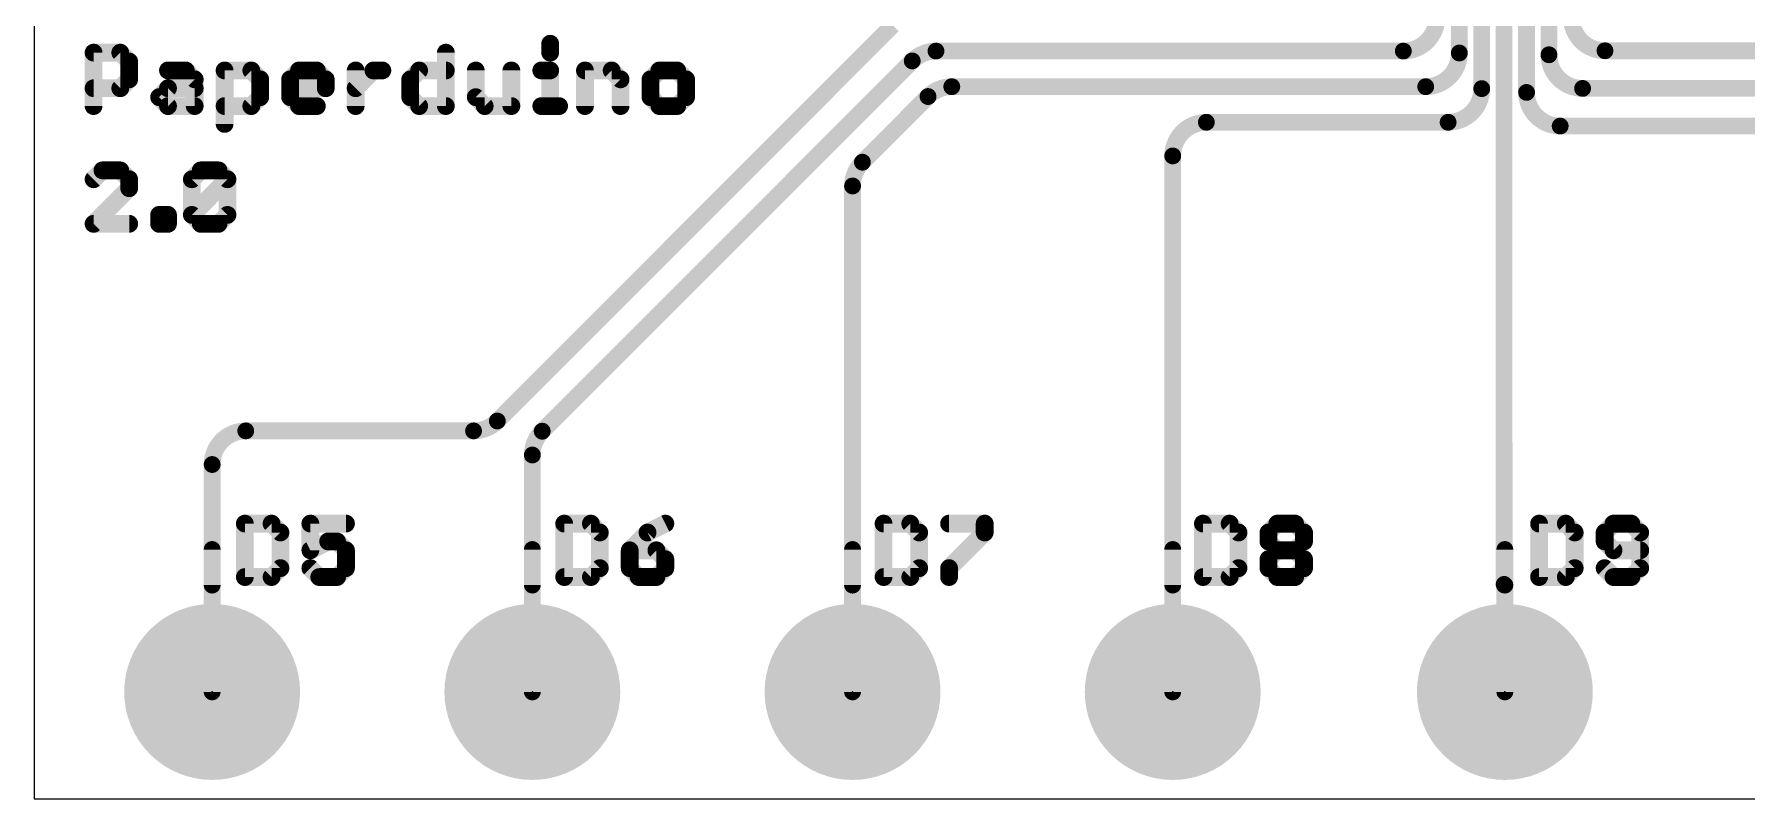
# Model space of a CAD drawing. Extents: x 0 to 100, y 4 to 80.
# Drawn here: x 0 to 61.1, y 3.8 to 31.1 of the extents above; entities that cross this region are included whole.
import ezdxf

# ---------------------------------------------------------------- set-up
doc = ezdxf.new("R2010")
doc.units = 0
for name, color, linetype in [('1', 14, 'CONTINUOUS'), ('20', 178, 'CONTINUOUS'), ('23', 178, 'CONTINUOUS')]:
    doc.layers.add(name, color=color, linetype=linetype)

# ---------------------------------------------------------------- blocks, each defined once
blk = doc.blocks.new('RECT')
blk.add_solid([(-0.5, -0.5), (0.5, -0.5), (-0.5, 0.5), (0.5, 0.5)])

msp = doc.modelspace()

# ---------------------------------------------------------------- linework, layer by layer
at = {"layer": '1'}
for points, const_width in [([(50.872, 35.794), (50.87, 30.41)], 0.6), ([(51.669, 35.8), (51.67, 29.14)], 0.6), ([(52.461, 35.814), (52.47, 11.4558)], 0.6), ([(53.26, 35.834), (53.27, 29.0048)], 0.6), ([(54.073, 35.827), (54.07, 30.3475)], 0.6), ([(30.6453, 31.3985), (16.53, 17.2832)], 0.6), ([(2.1175, 28.5175), (2.1175, 30.4241)], 0.635), ([(2.1175, 30.4241), (3.0708, 30.4241)], 0.635), ([(3.0708, 30.4241), (3.3886, 30.1064)], 0.635), ([(14.6928, 30.4241), (14.6928, 28.5175)], 0.635), ([(18.417, 30.7419), (18.417, 30.4241)], 0.635), ([(48.87, 30.48), (32.1888, 30.48)], 0.6), ([(56.07, 30.4903), (65.7889, 30.4903)], 0.6), ([(3.3886, 30.1064), (3.3886, 29.4708)], 0.635), ([(4.7741, 29.7886), (5.4096, 29.7886)], 0.635), ([(5.4096, 29.7886), (5.7274, 29.4708)], 0.635), ([(6.7951, 27.882), (6.7951, 29.7886)], 0.635), ([(6.7951, 29.7886), (7.7484, 29.7886)], 0.635), ([(7.7484, 29.7886), (8.0662, 29.4708)], 0.635), ([(9.1339, 29.4708), (9.4517, 29.7886)], 0.635), ([(9.4517, 29.7886), (10.0872, 29.7886)], 0.635), ([(10.0872, 29.7886), (10.405, 29.4708)], 0.635), ([(11.4727, 28.5175), (11.4727, 29.7886)], 0.635), ([(11.4727, 29.153), (12.1082, 29.7886)], 0.635), ([(12.1082, 29.7886), (12.426, 29.7886)], 0.635), ([(13.4217, 29.4708), (13.7395, 29.7886)], 0.635), ([(13.7395, 29.7886), (14.6928, 29.7886)], 0.635), ([(15.7605, 29.7886), (15.7605, 28.8353)], 0.635), ([(17.0316, 28.5175), (17.0316, 29.7886)], 0.635), ([(18.0993, 29.7886), (18.417, 29.7886)], 0.635), ([(31.3403, 30.1285), (18.1315, 16.9197)], 0.6), ([(18.417, 29.7886), (18.417, 28.5175)], 0.635), ([(19.6585, 28.5175), (19.6585, 29.7886)], 0.635), ([(19.6585, 29.7886), (20.6118, 29.7886)], 0.635), ([(20.6118, 29.7886), (20.9296, 29.4708)], 0.635), ([(22.315, 29.7886), (21.9973, 29.4708)], 0.635), ([(22.9506, 29.7886), (22.315, 29.7886)], 0.635), ([(23.2684, 29.4708), (22.9506, 29.7886)], 0.635), ([(3.0708, 29.153), (2.1175, 29.153)], 0.635), ([(3.3886, 29.4708), (3.0708, 29.153)], 0.635), ([(4.4563, 28.8353), (4.7741, 29.153)], 0.635), ([(4.7741, 29.153), (5.7274, 29.153)], 0.635), ([(5.7274, 29.4708), (5.7274, 28.5175)], 0.635), ([(8.0662, 29.4708), (8.0662, 28.8353)], 0.635), ([(9.1339, 28.8353), (9.1339, 29.4708)], 0.635), ([(10.405, 29.153), (9.1339, 29.153)], 0.635), ([(10.405, 29.4708), (10.405, 29.153)], 0.635), ([(13.4217, 28.8353), (13.4217, 29.4708)], 0.635), ([(20.9296, 29.4708), (20.9296, 28.5175)], 0.635), ([(21.9973, 29.4708), (21.9973, 28.8353)], 0.635), ([(23.2684, 28.8353), (23.2684, 29.4708)], 0.635), ([(49.67, 29.21), (32.7528, 29.21)], 0.6), ([(55.27, 29.1475), (65.0357, 29.1475)], 0.6), ([(4.7741, 28.5175), (4.4563, 28.8353)], 0.635), ([(5.7274, 28.5175), (4.7741, 28.5175)], 0.635), ([(7.7484, 28.5175), (6.7951, 28.5175)], 0.635), ([(8.0662, 28.8353), (7.7484, 28.5175)], 0.635), ([(9.4517, 28.5175), (9.1339, 28.8353)], 0.635), ([(10.0872, 28.5175), (9.4517, 28.5175)], 0.635), ([(13.7395, 28.5175), (13.4217, 28.8353)], 0.635), ([(14.6928, 28.5175), (13.7395, 28.5175)], 0.635), ([(15.7605, 28.8353), (16.0783, 28.5175)], 0.635), ([(16.0783, 28.5175), (17.0316, 28.5175)], 0.635), ([(18.0993, 28.5175), (18.7348, 28.5175)], 0.635), ([(21.9973, 28.8353), (22.315, 28.5175)], 0.635), ([(22.315, 28.5175), (22.9506, 28.5175)], 0.635), ([(22.9506, 28.5175), (23.2684, 28.8353)], 0.635), ([(31.9043, 28.8585), (29.5615, 26.5157)], 0.6), ([(50.47, 27.94), (41.84, 27.94)], 0.6), ([(54.47, 27.8048), (64.1595, 27.8048)], 0.6), ([(40.64, 26.74), (40.64, 11.43)], 0.6), ([(2.4353, 26.2241), (2.1175, 25.9064)], 0.635), ([(3.0708, 26.2241), (2.4353, 26.2241)], 0.635), ([(3.3886, 25.9064), (3.0708, 26.2241)], 0.635), ([(5.6257, 25.9064), (5.9435, 26.2241)], 0.635), ([(5.9435, 26.2241), (6.579, 26.2241)], 0.635), ([(6.579, 26.2241), (6.8968, 25.9064)], 0.635), ([(2.1175, 24.3175), (3.3886, 25.5886)], 0.635), ([(3.3886, 25.5886), (3.3886, 25.9064)], 0.635), ([(5.6257, 24.6353), (5.6257, 25.9064)], 0.635), ([(5.6257, 24.6353), (6.8968, 25.9064)], 0.635), ([(6.8968, 25.9064), (6.8968, 24.6353)], 0.635), ([(29.21, 25.6672), (29.21, 11.43)], 0.6), ([(3.3886, 24.3175), (2.1175, 24.3175)], 0.635), ([(4.4563, 24.3175), (4.4563, 24.6353)], 0.635), ([(4.4563, 24.6353), (4.7741, 24.6353)], 0.635), ([(4.7741, 24.3175), (4.4563, 24.3175)], 0.635), ([(4.7741, 24.6353), (4.7741, 24.3175)], 0.635), ([(5.9435, 24.3175), (5.6257, 24.6353)], 0.635), ([(6.579, 24.3175), (5.9435, 24.3175)], 0.635), ([(6.8968, 24.6353), (6.579, 24.3175)], 0.635), ([(15.6814, 16.9318), (7.55, 16.9318)], 0.6), ([(6.35, 15.7317), (6.35, 11.43)], 0.6), ([(17.78, 16.0712), (17.78, 11.43)], 0.6), ([(7.5175, 13.6241), (7.5175, 11.7175)], 0.635), ([(8.4708, 13.6241), (7.5175, 13.6241)], 0.635), ([(8.7886, 13.3064), (8.4708, 13.6241)], 0.635), ([(8.7886, 12.0353), (8.7886, 13.3064)], 0.635), ([(11.1274, 13.6241), (9.8563, 13.6241)], 0.635), ([(9.8563, 13.6241), (9.8563, 12.6708)], 0.635), ([(18.9175, 13.6241), (18.9175, 11.7175)], 0.635), ([(19.8708, 13.6241), (18.9175, 13.6241)], 0.635), ([(20.1886, 13.3064), (19.8708, 13.6241)], 0.635), ([(20.1886, 12.0353), (20.1886, 13.3064)], 0.635), ([(21.8918, 13.3064), (21.2563, 12.6708)], 0.635), ([(22.5274, 13.6241), (21.8918, 13.3064)], 0.635), ([(30.3175, 13.6241), (30.3175, 11.7175)], 0.635), ([(31.2708, 13.6241), (30.3175, 13.6241)], 0.635), ([(31.5886, 13.3064), (31.2708, 13.6241)], 0.635), ([(31.5886, 12.0353), (31.5886, 13.3064)], 0.635), ([(32.6563, 13.6241), (33.9274, 13.6241)], 0.635), ([(33.9274, 13.3064), (32.6563, 12.0353)], 0.635), ([(33.9274, 13.6241), (33.9274, 13.3064)], 0.635), ([(41.7175, 13.6241), (41.7175, 11.7175)], 0.635), ([(42.6708, 13.6241), (41.7175, 13.6241)], 0.635), ([(42.9886, 13.3064), (42.6708, 13.6241)], 0.635), ([(42.9886, 12.0353), (42.9886, 13.3064)], 0.635), ([(44.0563, 13.3064), (44.3741, 13.6241)], 0.635), ([(44.0563, 12.9886), (44.0563, 13.3064)], 0.635), ([(44.3741, 13.6241), (45.0096, 13.6241)], 0.635), ([(45.0096, 13.6241), (45.3274, 13.3064)], 0.635), ([(45.3274, 13.3064), (45.3274, 12.9886)], 0.635), ([(53.7175, 13.6241), (53.7175, 11.7175)], 0.635), ([(54.6708, 13.6241), (53.7175, 13.6241)], 0.635), ([(54.9886, 13.3064), (54.6708, 13.6241)], 0.635), ([(54.9886, 12.0353), (54.9886, 13.3064)], 0.635), ([(56.3741, 13.6241), (56.0563, 13.3064)], 0.635), ([(56.0563, 13.3064), (56.0563, 12.9886)], 0.635), ([(57.0096, 13.6241), (56.3741, 13.6241)], 0.635), ([(57.3274, 13.3064), (57.0096, 13.6241)], 0.635), ([(57.3274, 12.0353), (57.3274, 13.3064)], 0.635), ([(6.35, 7.62), (6.35, 12.7)], 0.6), ([(9.8563, 12.6708), (10.4918, 12.9886)], 0.635), ([(10.4918, 12.9886), (10.8096, 12.9886)], 0.635), ([(10.8096, 12.9886), (11.1274, 12.6708)], 0.635), ([(11.1274, 12.6708), (11.1274, 12.0353)], 0.635), ([(17.78, 7.62), (17.78, 12.7)], 0.6), ([(21.2563, 12.6708), (21.2563, 12.0353)], 0.635), ([(22.2096, 12.6708), (21.2563, 12.6708)], 0.635), ([(22.5274, 12.353), (22.2096, 12.6708)], 0.635), ([(29.21, 7.62), (29.21, 12.7)], 0.6), ([(40.64, 7.62), (40.64, 12.7)], 0.6), ([(44.3741, 12.6708), (44.0563, 12.9886)], 0.635), ([(44.0563, 12.353), (44.3741, 12.6708)], 0.635), ([(44.3741, 12.6708), (45.0096, 12.6708)], 0.635), ([(45.3274, 12.9886), (45.0096, 12.6708)], 0.635), ([(45.0096, 12.6708), (45.3274, 12.353)], 0.635), ([(52.4958, 7.62), (52.4958, 12.7)], 0.6), ([(56.0563, 12.9886), (56.3741, 12.6708)], 0.635), ([(56.3741, 12.6708), (57.3274, 12.6708)], 0.635), ([(8.4708, 11.7175), (8.7886, 12.0353)], 0.635), ([(10.1741, 11.7175), (9.8563, 12.0353)], 0.635), ([(11.1274, 12.0353), (10.8096, 11.7175)], 0.635), ([(19.8708, 11.7175), (20.1886, 12.0353)], 0.635), ([(21.2563, 12.0353), (21.5741, 11.7175)], 0.635), ([(22.2096, 11.7175), (22.5274, 12.0353)], 0.635), ([(22.5274, 12.0353), (22.5274, 12.353)], 0.635), ([(31.2708, 11.7175), (31.5886, 12.0353)], 0.635), ([(32.6563, 12.0353), (32.6563, 11.7175)], 0.635), ([(42.6708, 11.7175), (42.9886, 12.0353)], 0.635), ([(44.0563, 12.0353), (44.0563, 12.353)], 0.635), ([(44.3741, 11.7175), (44.0563, 12.0353)], 0.635), ([(45.3274, 12.0353), (45.0096, 11.7175)], 0.635), ([(45.3274, 12.353), (45.3274, 12.0353)], 0.635), ([(54.6708, 11.7175), (54.9886, 12.0353)], 0.635), ([(56.0563, 12.0353), (56.3741, 11.7175)], 0.635), ([(57.0096, 11.7175), (57.3274, 12.0353)], 0.635), ([(7.5175, 11.7175), (8.4708, 11.7175)], 0.635), ([(10.8096, 11.7175), (10.1741, 11.7175)], 0.635), ([(18.9175, 11.7175), (19.8708, 11.7175)], 0.635), ([(21.5741, 11.7175), (22.2096, 11.7175)], 0.635), ([(30.3175, 11.7175), (31.2708, 11.7175)], 0.635), ([(41.7175, 11.7175), (42.6708, 11.7175)], 0.635), ([(45.0096, 11.7175), (44.3741, 11.7175)], 0.635), ([(53.7175, 11.7175), (54.6708, 11.7175)], 0.635), ([(56.3741, 11.7175), (57.0096, 11.7175)], 0.635)]:
    msp.add_lwpolyline(points, dxfattribs=dict(at, const_width=const_width))
for points, const_width in [([(48.87, 30.48, 0.4142), (50.07, 31.68)], 0.6), ([(54.87, 31.6903, 0.4142), (56.07, 30.4903)], 0.6), ([(2.1175, 30.5829, 1), (2.1175, 30.2654)], 0.3175), ([(2.2763, 30.4241, 1), (1.9588, 30.4241)], 0.3175), ([(3.1831, 30.5364, 1), (2.9586, 30.3119)], 0.3175), ([(3.0708, 30.2654, 1), (3.0708, 30.5829)], 0.3175), ([(14.8515, 30.4241, 1), (14.534, 30.4241)], 0.3175), ([(18.5758, 30.7419, 1), (18.2583, 30.7419)], 0.3175), ([(18.2583, 30.4241, 1), (18.5758, 30.4241)], 0.3175), ([(32.1888, 30.48, 0.1989), (31.3403, 30.1285)], 0.6), ([(32.1888, 30.63, 1), (32.1888, 30.33)], 0.3), ([(32.1888, 30.33, 1), (32.1888, 30.63)], 0.3), ([(48.87, 30.63, 1), (48.87, 30.33)], 0.3), ([(48.87, 30.33, 1), (48.87, 30.63)], 0.3), ([(49.67, 29.21, 0.4142), (50.87, 30.41)], 0.6), ([(51.02, 30.41, 1), (50.72, 30.41)], 0.3), ([(54.07, 30.3475, 0.4142), (55.27, 29.1475)], 0.6), ([(54.22, 30.3475, 1), (53.92, 30.3475)], 0.3), ([(56.07, 30.6403, 1), (56.07, 30.3403)], 0.3), ([(56.07, 30.3403, 1), (56.07, 30.6403)], 0.3), ([(3.5473, 30.1064, 1), (3.2298, 30.1064)], 0.3175), ([(3.2763, 29.9941, 1), (3.5008, 30.2186)], 0.3175), ([(4.7741, 29.9473, 1), (4.7741, 29.6298)], 0.3175), ([(5.5219, 29.9008, 1), (5.2974, 29.6763)], 0.3175), ([(5.4096, 29.6298, 1), (5.4096, 29.9473)], 0.3175), ([(6.9538, 29.7886, 1), (6.6363, 29.7886)], 0.3175), ([(6.7951, 29.9473, 1), (6.7951, 29.6298)], 0.3175), ([(7.8607, 29.9008, 1), (7.6362, 29.6763)], 0.3175), ([(7.7484, 29.6298, 1), (7.7484, 29.9473)], 0.3175), ([(9.4517, 29.9473, 1), (9.4517, 29.6298)], 0.3175), ([(9.5639, 29.6763, 1), (9.3394, 29.9008)], 0.3175), ([(10.1995, 29.9008, 1), (9.9749, 29.6763)], 0.3175), ([(10.0872, 29.6298, 1), (10.0872, 29.9473)], 0.3175), ([(11.6314, 29.7886, 1), (11.3139, 29.7886)], 0.3175), ([(12.1082, 29.9473, 1), (12.1082, 29.6298)], 0.3175), ([(12.2205, 29.6763, 1), (11.996, 29.9008)], 0.3175), ([(12.426, 29.6298, 1), (12.426, 29.9473)], 0.3175), ([(13.7395, 29.9473, 1), (13.7395, 29.6298)], 0.3175), ([(13.8517, 29.6763, 1), (13.6272, 29.9008)], 0.3175), ([(14.6928, 29.6298, 1), (14.6928, 29.9473)], 0.3175), ([(15.9192, 29.7886, 1), (15.6017, 29.7886)], 0.3175), ([(17.1903, 29.7886, 1), (16.8728, 29.7886)], 0.3175), ([(18.0993, 29.9473, 1), (18.0993, 29.6298)], 0.3175), ([(18.5758, 29.7886, 1), (18.2583, 29.7886)], 0.3175), ([(18.417, 29.6298, 1), (18.417, 29.9473)], 0.3175), ([(19.8172, 29.7886, 1), (19.4997, 29.7886)], 0.3175), ([(19.6585, 29.9473, 1), (19.6585, 29.6298)], 0.3175), ([(20.724, 29.9008, 1), (20.4995, 29.6763)], 0.3175), ([(20.6118, 29.6298, 1), (20.6118, 29.9473)], 0.3175), ([(22.315, 29.9473, 1), (22.315, 29.6298)], 0.3175), ([(22.4273, 29.6763, 1), (22.2028, 29.9008)], 0.3175), ([(23.0628, 29.9008, 1), (22.8383, 29.6763)], 0.3175), ([(22.9506, 29.6298, 1), (22.9506, 29.9473)], 0.3175), ([(31.2342, 30.2346, 1), (31.4463, 30.0225)], 0.3), ([(31.4463, 30.0225, 1), (31.2342, 30.2346)], 0.3), ([(50.72, 30.4101, 1), (51.02, 30.4099)], 0.3), ([(53.92, 30.3476, 1), (54.22, 30.3474)], 0.3), ([(2.1175, 29.3118, 1), (2.1175, 28.9943)], 0.3175), ([(2.9586, 29.2653, 1), (3.1831, 29.0408)], 0.3175), ([(3.0708, 28.9943, 1), (3.0708, 29.3118)], 0.3175), ([(3.2298, 29.4708, 1), (3.5473, 29.4708)], 0.3175), ([(3.5008, 29.3586, 1), (3.2763, 29.5831)], 0.3175), ([(4.7741, 29.3118, 1), (4.7741, 28.9943)], 0.3175), ([(4.8863, 29.0408, 1), (4.6618, 29.2653)], 0.3175), ([(5.8861, 29.4708, 1), (5.5686, 29.4708)], 0.3175), ([(5.6151, 29.3586, 1), (5.8396, 29.5831)], 0.3175), ([(5.7274, 28.9943, 1), (5.7274, 29.3118)], 0.3175), ([(8.2249, 29.4708, 1), (7.9074, 29.4708)], 0.3175), ([(7.9539, 29.3586, 1), (8.1784, 29.5831)], 0.3175), ([(9.2926, 29.4708, 1), (8.9751, 29.4708)], 0.3175), ([(9.0216, 29.5831, 1), (9.2461, 29.3586)], 0.3175), ([(9.1339, 29.3118, 1), (9.1339, 28.9943)], 0.3175), ([(10.5637, 29.4708, 1), (10.2462, 29.4708)], 0.3175), ([(10.2927, 29.3586, 1), (10.5172, 29.5831)], 0.3175), ([(10.405, 28.9943, 1), (10.405, 29.3118)], 0.3175), ([(11.3604, 29.2653, 1), (11.5849, 29.0408)], 0.3175), ([(13.5804, 29.4708, 1), (13.2629, 29.4708)], 0.3175), ([(13.3094, 29.5831, 1), (13.5339, 29.3586)], 0.3175), ([(21.0883, 29.4708, 1), (20.7708, 29.4708)], 0.3175), ([(20.8173, 29.3586, 1), (21.0418, 29.5831)], 0.3175), ([(22.156, 29.4708, 1), (21.8385, 29.4708)], 0.3175), ([(21.885, 29.5831, 1), (22.1095, 29.3586)], 0.3175), ([(23.4271, 29.4708, 1), (23.1096, 29.4708)], 0.3175), ([(23.1561, 29.3586, 1), (23.3806, 29.5831)], 0.3175), ([(32.7528, 29.21, 0.1989), (31.9043, 28.8585)], 0.6), ([(32.7528, 29.36, 1), (32.7528, 29.06)], 0.3), ([(32.7528, 29.06, 1), (32.7528, 29.36)], 0.3), ([(49.67, 29.36, 1), (49.67, 29.06)], 0.3), ([(49.67, 29.06, 1), (49.67, 29.36)], 0.3), ([(50.47, 27.94, 0.4142), (51.67, 29.14)], 0.6), ([(51.82, 29.14, 1), (51.52, 29.14)], 0.3), ([(55.27, 29.2975, 1), (55.27, 28.9975)], 0.3), ([(55.27, 28.9975, 1), (55.27, 29.2975)], 0.3), ([(4.5686, 28.9475, 1), (4.344, 28.723)], 0.3175), ([(4.344, 28.9475, 1), (4.5686, 28.723)], 0.3175), ([(4.7741, 28.6763, 1), (4.7741, 28.3588)], 0.3175), ([(4.6618, 28.4052, 1), (4.8863, 28.6298)], 0.3175), ([(5.7274, 28.3588, 1), (5.7274, 28.6763)], 0.3175), ([(6.7951, 28.6763, 1), (6.7951, 28.3588)], 0.3175), ([(7.6362, 28.6298, 1), (7.8607, 28.4052)], 0.3175), ([(7.7484, 28.3588, 1), (7.7484, 28.6763)], 0.3175), ([(7.9074, 28.8353, 1), (8.2249, 28.8353)], 0.3175), ([(8.1784, 28.723, 1), (7.9539, 28.9475)], 0.3175), ([(8.9751, 28.8353, 1), (9.2926, 28.8353)], 0.3175), ([(9.2461, 28.9475, 1), (9.0216, 28.723)], 0.3175), ([(9.4517, 28.6763, 1), (9.4517, 28.3588)], 0.3175), ([(9.3394, 28.4052, 1), (9.5639, 28.6298)], 0.3175), ([(10.0872, 28.3588, 1), (10.0872, 28.6763)], 0.3175), ([(10.2462, 29.153, 1), (10.5637, 29.153)], 0.3175), ([(13.5339, 28.9475, 1), (13.3094, 28.723)], 0.3175), ([(13.2629, 28.8353, 1), (13.5804, 28.8353)], 0.3175), ([(13.7395, 28.6763, 1), (13.7395, 28.3588)], 0.3175), ([(13.6272, 28.4052, 1), (13.8517, 28.6298)], 0.3175), ([(14.6928, 28.3588, 1), (14.6928, 28.6763)], 0.3175), ([(15.6017, 28.8353, 1), (15.9192, 28.8353)], 0.3175), ([(15.8727, 28.9475, 1), (15.6482, 28.723)], 0.3175), ([(16.0783, 28.6763, 1), (16.0783, 28.3588)], 0.3175), ([(15.966, 28.4052, 1), (16.1905, 28.6298)], 0.3175), ([(17.0316, 28.3588, 1), (17.0316, 28.6763)], 0.3175), ([(18.0993, 28.6763, 1), (18.0993, 28.3588)], 0.3175), ([(18.7348, 28.3588, 1), (18.7348, 28.6763)], 0.3175), ([(22.1095, 28.9475, 1), (21.885, 28.723)], 0.3175), ([(21.8385, 28.8353, 1), (22.156, 28.8353)], 0.3175), ([(22.315, 28.6763, 1), (22.315, 28.3588)], 0.3175), ([(22.2028, 28.4052, 1), (22.4273, 28.6298)], 0.3175), ([(22.8383, 28.6298, 1), (23.0628, 28.4052)], 0.3175), ([(22.9506, 28.3588, 1), (22.9506, 28.6763)], 0.3175), ([(23.1096, 28.8353, 1), (23.4271, 28.8353)], 0.3175), ([(23.3806, 28.723, 1), (23.1561, 28.9475)], 0.3175), ([(31.7982, 28.9646, 1), (32.0103, 28.7525)], 0.3), ([(32.0103, 28.7525, 1), (31.7982, 28.9646)], 0.3), ([(51.52, 29.14, 1), (51.82, 29.14)], 0.3), ([(53.27, 29.0048, 0.4142), (54.47, 27.8048)], 0.6), ([(53.42, 29.0048, 1), (53.12, 29.0048)], 0.3), ([(53.12, 29.0045, 1), (53.42, 29.005)], 0.3), ([(1.9588, 28.5175, 1), (2.2763, 28.5175)], 0.3175), ([(5.5686, 28.5175, 1), (5.8861, 28.5175)], 0.3175), ([(11.3139, 28.5175, 1), (11.6314, 28.5175)], 0.3175), ([(14.534, 28.5175, 1), (14.8515, 28.5175)], 0.3175), ([(16.8728, 28.5175, 1), (17.1903, 28.5175)], 0.3175), ([(18.2583, 28.5175, 1), (18.5758, 28.5175)], 0.3175), ([(19.4997, 28.5175, 1), (19.8172, 28.5175)], 0.3175), ([(20.7708, 28.5175, 1), (21.0883, 28.5175)], 0.3175), ([(41.84, 27.94, 0.4142), (40.64, 26.74)], 0.6), ([(41.84, 28.09, 1), (41.84, 27.79)], 0.3), ([(41.84, 27.79, 1), (41.84, 28.09)], 0.3), ([(50.47, 28.09, 1), (50.47, 27.79)], 0.3), ([(50.47, 27.79, 1), (50.47, 28.09)], 0.3), ([(6.6363, 27.882, 1), (6.9538, 27.882)], 0.3175), ([(54.47, 27.9548, 1), (54.47, 27.6548)], 0.3), ([(54.47, 27.6548, 1), (54.47, 27.9548)], 0.3), ([(40.79, 26.74, 1), (40.49, 26.74)], 0.3), ([(2.4353, 26.3829, 1), (2.4353, 26.0654)], 0.3175), ([(2.5475, 26.1119, 1), (2.323, 26.3364)], 0.3175), ([(3.1831, 26.3364, 1), (2.9586, 26.1119)], 0.3175), ([(3.0708, 26.0654, 1), (3.0708, 26.3829)], 0.3175), ([(5.9435, 26.3829, 1), (5.9435, 26.0654)], 0.3175), ([(6.0557, 26.1119, 1), (5.8312, 26.3364)], 0.3175), ([(6.6913, 26.3364, 1), (6.4668, 26.1119)], 0.3175), ([(6.579, 26.0654, 1), (6.579, 26.3829)], 0.3175), ([(29.5615, 26.5157, 0.1989), (29.21, 25.6672)], 0.6), ([(29.4554, 26.6218, 1), (29.6675, 26.4097)], 0.3), ([(29.6675, 26.4097, 1), (29.4554, 26.6218)], 0.3), ([(40.49, 26.74, 1), (40.79, 26.74)], 0.3), ([(2.0052, 26.0186, 1), (2.2298, 25.7941)], 0.3175), ([(3.5473, 25.9064, 1), (3.2298, 25.9064)], 0.3175), ([(3.2298, 25.5886, 1), (3.5473, 25.5886)], 0.3175), ([(3.2763, 25.7941, 1), (3.5008, 26.0186)], 0.3175), ([(3.5008, 25.4763, 1), (3.2763, 25.7008)], 0.3175), ([(5.7844, 25.9064, 1), (5.4669, 25.9064)], 0.3175), ([(5.5134, 26.0186, 1), (5.7379, 25.7941)], 0.3175), ([(7.0555, 25.9064, 1), (6.738, 25.9064)], 0.3175), ([(7.009, 25.7941, 1), (6.7845, 26.0186)], 0.3175), ([(6.7845, 25.7941, 1), (7.009, 26.0186)], 0.3175), ([(29.36, 25.6672, 1), (29.06, 25.6672)], 0.3), ([(29.06, 25.6672, 1), (29.36, 25.6672)], 0.3), ([(2.0052, 24.4298, 1), (2.2298, 24.2052)], 0.3175), ([(2.1175, 24.4763, 1), (2.1175, 24.1588)], 0.3175), ([(3.3886, 24.1588, 1), (3.3886, 24.4763)], 0.3175), ([(4.615, 24.6353, 1), (4.2975, 24.6353)], 0.3175), ([(4.4563, 24.794, 1), (4.4563, 24.4765)], 0.3175), ([(4.4563, 24.4763, 1), (4.4563, 24.1588)], 0.3175), ([(4.2975, 24.3175, 1), (4.615, 24.3175)], 0.3175), ([(4.9328, 24.6353, 1), (4.6153, 24.6353)], 0.3175), ([(4.6153, 24.3175, 1), (4.9328, 24.3175)], 0.3175), ([(4.7741, 24.4765, 1), (4.7741, 24.794)], 0.3175), ([(4.7741, 24.1588, 1), (4.7741, 24.4763)], 0.3175), ([(5.7379, 24.7475, 1), (5.5134, 24.523)], 0.3175), ([(5.5134, 24.7475, 1), (5.7379, 24.523)], 0.3175), ([(5.4669, 24.6353, 1), (5.7844, 24.6353)], 0.3175), ([(5.9435, 24.4763, 1), (5.9435, 24.1588)], 0.3175), ([(5.8312, 24.2052, 1), (6.0557, 24.4298)], 0.3175), ([(6.4668, 24.4298, 1), (6.6913, 24.2052)], 0.3175), ([(6.579, 24.1588, 1), (6.579, 24.4763)], 0.3175), ([(6.738, 24.6353, 1), (7.0555, 24.6353)], 0.3175), ([(7.009, 24.523, 1), (6.7845, 24.7475)], 0.3175), ([(7.55, 16.9318, 0.4142), (6.35, 15.7317)], 0.6), ([(7.55, 17.0817, 1), (7.55, 16.7818)], 0.3), ([(7.55, 16.7818, 1), (7.55, 17.0817)], 0.3), ([(15.6814, 16.9318, 0.1989), (16.53, 17.2832)], 0.6), ([(15.6814, 17.0817, 1), (15.6814, 16.7818)], 0.3), ([(15.6814, 16.7818, 1), (15.6814, 17.0817)], 0.3), ([(16.4239, 17.3893, 1), (16.636, 17.1772)], 0.3), ([(16.636, 17.1772, 1), (16.4239, 17.3893)], 0.3), ([(18.1315, 16.9197, 0.1989), (17.78, 16.0712)], 0.6), ([(18.0254, 17.0258, 1), (18.2375, 16.8137)], 0.3), ([(18.2375, 16.8137, 1), (18.0254, 17.0258)], 0.3), ([(6.5, 15.7317, 1), (6.2, 15.7317)], 0.3), ([(17.93, 16.0712, 1), (17.63, 16.0712)], 0.3), ([(17.63, 16.0712, 1), (17.93, 16.0712)], 0.3), ([(6.2, 15.7317, 1), (6.5, 15.7317)], 0.3), ([(7.6763, 13.6241, 1), (7.3587, 13.6241)], 0.3175), ([(7.5175, 13.7829, 1), (7.5175, 13.4654)], 0.3175), ([(8.5831, 13.7364, 1), (8.3586, 13.5119)], 0.3175), ([(8.4708, 13.4654, 1), (8.4708, 13.7829)], 0.3175), ([(8.9473, 13.3064, 1), (8.6298, 13.3064)], 0.3175), ([(8.6763, 13.1941, 1), (8.9008, 13.4186)], 0.3175), ([(10.015, 13.6241, 1), (9.6975, 13.6241)], 0.3175), ([(9.8563, 13.7829, 1), (9.8563, 13.4654)], 0.3175), ([(11.1274, 13.4654, 1), (11.1274, 13.7829)], 0.3175), ([(19.0763, 13.6241, 1), (18.7587, 13.6241)], 0.3175), ([(18.9175, 13.7829, 1), (18.9175, 13.4654)], 0.3175), ([(19.9831, 13.7364, 1), (19.7586, 13.5119)], 0.3175), ([(19.8708, 13.4654, 1), (19.8708, 13.7829)], 0.3175), ([(20.3473, 13.3064, 1), (20.0298, 13.3064)], 0.3175), ([(20.0763, 13.1941, 1), (20.3008, 13.4186)], 0.3175), ([(21.8208, 13.4483, 1), (21.9628, 13.1644)], 0.3175), ([(22.0041, 13.1941, 1), (21.7796, 13.4186)], 0.3175), ([(22.5984, 13.4821, 1), (22.4564, 13.7661)], 0.3175), ([(30.4763, 13.6241, 1), (30.1588, 13.6241)], 0.3175), ([(30.3175, 13.7829, 1), (30.3175, 13.4654)], 0.3175), ([(31.3831, 13.7364, 1), (31.1586, 13.5119)], 0.3175), ([(31.2708, 13.4654, 1), (31.2708, 13.7829)], 0.3175), ([(31.7473, 13.3064, 1), (31.4298, 13.3064)], 0.3175), ([(31.4763, 13.1941, 1), (31.7008, 13.4186)], 0.3175), ([(32.6563, 13.7829, 1), (32.6563, 13.4654)], 0.3175), ([(34.0861, 13.6241, 1), (33.7686, 13.6241)], 0.3175), ([(33.7686, 13.3064, 1), (34.0861, 13.3064)], 0.3175), ([(34.0396, 13.1941, 1), (33.8151, 13.4186)], 0.3175), ([(33.9274, 13.4654, 1), (33.9274, 13.7829)], 0.3175), ([(41.7175, 13.7829, 1), (41.7175, 13.4654)], 0.3175), ([(41.8762, 13.6241, 1), (41.5588, 13.6241)], 0.3175), ([(42.7831, 13.7364, 1), (42.5586, 13.5119)], 0.3175), ([(42.6708, 13.4654, 1), (42.6708, 13.7829)], 0.3175), ([(43.1473, 13.3064, 1), (42.8298, 13.3064)], 0.3175), ([(42.8763, 13.1941, 1), (43.1008, 13.4186)], 0.3175), ([(44.215, 13.3064, 1), (43.8975, 13.3064)], 0.3175), ([(43.944, 13.4186, 1), (44.1686, 13.1941)], 0.3175), ([(44.3741, 13.7829, 1), (44.3741, 13.4654)], 0.3175), ([(44.4863, 13.5119, 1), (44.2618, 13.7364)], 0.3175), ([(45.1219, 13.7364, 1), (44.8974, 13.5119)], 0.3175), ([(45.0096, 13.4654, 1), (45.0096, 13.7829)], 0.3175), ([(45.4861, 13.3064, 1), (45.1686, 13.3064)], 0.3175), ([(45.2151, 13.1941, 1), (45.4396, 13.4186)], 0.3175), ([(53.7175, 13.7829, 1), (53.7175, 13.4654)], 0.3175), ([(53.8762, 13.6241, 1), (53.5588, 13.6241)], 0.3175), ([(54.7831, 13.7364, 1), (54.5586, 13.5119)], 0.3175), ([(54.6708, 13.4654, 1), (54.6708, 13.7829)], 0.3175), ([(55.1473, 13.3064, 1), (54.8298, 13.3064)], 0.3175), ([(54.8763, 13.1941, 1), (55.1008, 13.4186)], 0.3175), ([(56.215, 13.3064, 1), (55.8975, 13.3064)], 0.3175), ([(55.944, 13.4186, 1), (56.1686, 13.1941)], 0.3175), ([(56.3741, 13.7829, 1), (56.3741, 13.4654)], 0.3175), ([(56.4863, 13.5119, 1), (56.2618, 13.7364)], 0.3175), ([(57.1219, 13.7364, 1), (56.8974, 13.5119)], 0.3175), ([(57.0096, 13.4654, 1), (57.0096, 13.7829)], 0.3175), ([(57.4861, 13.3064, 1), (57.1686, 13.3064)], 0.3175), ([(57.2151, 13.1941, 1), (57.4396, 13.4186)], 0.3175), ([(6.5, 12.7, 1), (6.2, 12.7)], 0.3), ([(9.7853, 12.8128, 1), (9.9273, 12.5288)], 0.3175), ([(10.4918, 13.1473, 1), (10.4918, 12.8298)], 0.3175), ([(10.5628, 12.8466, 1), (10.4208, 13.1306)], 0.3175), ([(10.9219, 13.1008, 1), (10.6974, 12.8763)], 0.3175), ([(10.8096, 12.8298, 1), (10.8096, 13.1473)], 0.3175), ([(11.2861, 12.6708, 1), (10.9686, 12.6708)], 0.3175), ([(11.0151, 12.5586, 1), (11.2396, 12.7831)], 0.3175), ([(17.93, 12.7, 1), (17.63, 12.7)], 0.3), ([(21.415, 12.6708, 1), (21.0975, 12.6708)], 0.3175), ([(21.2563, 12.8296, 1), (21.2563, 12.5121)], 0.3175), ([(21.144, 12.7831, 1), (21.3686, 12.5586)], 0.3175), ([(22.3219, 12.7831, 1), (22.0974, 12.5586)], 0.3175), ([(22.2096, 12.5121, 1), (22.2096, 12.8296)], 0.3175), ([(29.36, 12.7, 1), (29.06, 12.7)], 0.3), ([(40.79, 12.7, 1), (40.49, 12.7)], 0.3), ([(44.1686, 13.1008, 1), (43.944, 12.8763)], 0.3175), ([(43.8975, 12.9886, 1), (44.215, 12.9886)], 0.3175), ([(44.3741, 12.8296, 1), (44.3741, 12.5121)], 0.3175), ([(44.4863, 12.5586, 1), (44.2618, 12.7831)], 0.3175), ([(44.2618, 12.5586, 1), (44.4863, 12.7831)], 0.3175), ([(45.1219, 12.7831, 1), (44.8974, 12.5586)], 0.3175), ([(44.8974, 12.7831, 1), (45.1219, 12.5586)], 0.3175), ([(45.0096, 12.5121, 1), (45.0096, 12.8296)], 0.3175), ([(45.1686, 12.9886, 1), (45.4861, 12.9886)], 0.3175), ([(45.4396, 12.8763, 1), (45.2151, 13.1008)], 0.3175), ([(52.6457, 12.7, 1), (52.3458, 12.7)], 0.3), ([(56.1686, 13.1008, 1), (55.944, 12.8763)], 0.3175), ([(55.8975, 12.9886, 1), (56.215, 12.9886)], 0.3175), ([(56.3741, 12.8296, 1), (56.3741, 12.5121)], 0.3175), ([(56.2618, 12.5586, 1), (56.4863, 12.7831)], 0.3175), ([(57.3274, 12.5121, 1), (57.3274, 12.8296)], 0.3175), ([(8.9008, 11.923, 1), (8.6763, 12.1475)], 0.3175), ([(9.6975, 12.6708, 1), (10.015, 12.6708)], 0.3175), ([(9.9686, 12.1475, 1), (9.744, 11.923)], 0.3175), ([(11.2396, 11.923, 1), (11.0151, 12.1475)], 0.3175), ([(20.3008, 11.923, 1), (20.0763, 12.1475)], 0.3175), ([(21.3686, 12.1475, 1), (21.144, 11.923)], 0.3175), ([(22.6861, 12.353, 1), (22.3686, 12.353)], 0.3175), ([(22.4151, 12.2408, 1), (22.6396, 12.4653)], 0.3175), ([(22.6396, 11.923, 1), (22.4151, 12.1475)], 0.3175), ([(31.7008, 11.923, 1), (31.4763, 12.1475)], 0.3175), ([(32.815, 12.0353, 1), (32.4975, 12.0353)], 0.3175), ([(32.544, 12.1475, 1), (32.7686, 11.923)], 0.3175), ([(43.1008, 11.923, 1), (42.8763, 12.1475)], 0.3175), ([(44.215, 12.353, 1), (43.8975, 12.353)], 0.3175), ([(43.944, 12.4653, 1), (44.1686, 12.2408)], 0.3175), ([(44.1686, 12.1475, 1), (43.944, 11.923)], 0.3175), ([(45.4861, 12.353, 1), (45.1686, 12.353)], 0.3175), ([(45.2151, 12.2408, 1), (45.4396, 12.4653)], 0.3175), ([(45.4396, 11.923, 1), (45.2151, 12.1475)], 0.3175), ([(55.1008, 11.923, 1), (54.8763, 12.1475)], 0.3175), ([(56.1686, 12.1475, 1), (55.944, 11.923)], 0.3175), ([(57.4396, 11.923, 1), (57.2151, 12.1475)], 0.3175), ([(7.3587, 11.7175, 1), (7.6763, 11.7175)], 0.3175), ([(7.5175, 11.8763, 1), (7.5175, 11.5588)], 0.3175), ([(8.3586, 11.8298, 1), (8.5831, 11.6052)], 0.3175), ([(8.4708, 11.5588, 1), (8.4708, 11.8763)], 0.3175), ([(8.6298, 12.0353, 1), (8.9473, 12.0353)], 0.3175), ([(10.1741, 11.8763, 1), (10.1741, 11.5588)], 0.3175), ([(10.0618, 11.6052, 1), (10.2863, 11.8298)], 0.3175), ([(10.6974, 11.8298, 1), (10.9219, 11.6052)], 0.3175), ([(10.8096, 11.5588, 1), (10.8096, 11.8763)], 0.3175), ([(10.9686, 12.0353, 1), (11.2861, 12.0353)], 0.3175), ([(18.7587, 11.7175, 1), (19.0763, 11.7175)], 0.3175), ([(18.9175, 11.8763, 1), (18.9175, 11.5588)], 0.3175), ([(19.7586, 11.8298, 1), (19.9831, 11.6052)], 0.3175), ([(19.8708, 11.5588, 1), (19.8708, 11.8763)], 0.3175), ([(20.0298, 12.0353, 1), (20.3473, 12.0353)], 0.3175), ([(21.0975, 12.0353, 1), (21.415, 12.0353)], 0.3175), ([(21.5741, 11.8763, 1), (21.5741, 11.5588)], 0.3175), ([(21.4618, 11.6052, 1), (21.6863, 11.8298)], 0.3175), ([(22.0974, 11.8298, 1), (22.3219, 11.6052)], 0.3175), ([(22.2096, 11.5588, 1), (22.2096, 11.8763)], 0.3175), ([(22.3686, 12.0353, 1), (22.6861, 12.0353)], 0.3175), ([(30.3175, 11.8763, 1), (30.3175, 11.5588)], 0.3175), ([(30.1588, 11.7175, 1), (30.4763, 11.7175)], 0.3175), ([(31.1586, 11.8298, 1), (31.3831, 11.6052)], 0.3175), ([(31.2708, 11.5588, 1), (31.2708, 11.8763)], 0.3175), ([(31.4298, 12.0353, 1), (31.7473, 12.0353)], 0.3175), ([(32.4975, 11.7175, 1), (32.815, 11.7175)], 0.3175), ([(41.7175, 11.8763, 1), (41.7175, 11.5588)], 0.3175), ([(41.5588, 11.7175, 1), (41.8762, 11.7175)], 0.3175), ([(42.5586, 11.8298, 1), (42.7831, 11.6052)], 0.3175), ([(42.6708, 11.5588, 1), (42.6708, 11.8763)], 0.3175), ([(42.8298, 12.0353, 1), (43.1473, 12.0353)], 0.3175), ([(43.8975, 12.0353, 1), (44.215, 12.0353)], 0.3175), ([(44.3741, 11.8763, 1), (44.3741, 11.5588)], 0.3175), ([(44.2618, 11.6052, 1), (44.4863, 11.8298)], 0.3175), ([(44.8974, 11.8298, 1), (45.1219, 11.6052)], 0.3175), ([(45.0096, 11.5588, 1), (45.0096, 11.8763)], 0.3175), ([(45.1686, 12.0353, 1), (45.4861, 12.0353)], 0.3175), ([(52.47, 11.4558, 0.4142), (52.4958, 11.43)], 0.6), ([(52.62, 11.4558, 1), (52.32, 11.4558)], 0.3), ([(52.4958, 11.28, 1), (52.4958, 11.58)], 0.3), ([(53.7175, 11.8763, 1), (53.7175, 11.5588)], 0.3175), ([(53.5588, 11.7175, 1), (53.8762, 11.7175)], 0.3175), ([(54.5586, 11.8298, 1), (54.7831, 11.6052)], 0.3175), ([(54.6708, 11.5588, 1), (54.6708, 11.8763)], 0.3175), ([(54.8298, 12.0353, 1), (55.1473, 12.0353)], 0.3175), ([(56.3741, 11.8763, 1), (56.3741, 11.5588)], 0.3175), ([(56.2618, 11.6052, 1), (56.4863, 11.8298)], 0.3175), ([(56.8974, 11.8298, 1), (57.1219, 11.6052)], 0.3175), ([(57.0096, 11.5588, 1), (57.0096, 11.8763)], 0.3175), ([(57.1686, 12.0353, 1), (57.4861, 12.0353)], 0.3175), ([(6.2, 11.43, 1), (6.5, 11.43)], 0.3), ([(17.63, 11.43, 1), (17.93, 11.43)], 0.3), ([(29.06, 11.43, 1), (29.36, 11.43)], 0.3), ([(40.49, 11.43, 1), (40.79, 11.43)], 0.3), ([(52.32, 11.4557, 1), (52.62, 11.4558)], 0.3), ([(6.35, 4.7802, 1), (6.35, 10.4598, 1), (6.35, 4.7802)], 0.6), ([(6.35, 4.8997, 1), (6.35, 10.3403, 1), (6.35, 4.8997)], 0.6), ([(6.35, 5.0744, 1), (6.35, 10.1656, 1), (6.35, 5.0744)], 0.6), ([(17.78, 4.7802, 1), (17.78, 10.4598, 1), (17.78, 4.7802)], 0.6), ([(17.78, 4.8997, 1), (17.78, 10.3403, 1), (17.78, 4.8997)], 0.6), ([(17.78, 5.0744, 1), (17.78, 10.1656, 1), (17.78, 5.0744)], 0.6), ([(29.21, 4.7802, 1), (29.21, 10.4598, 1), (29.21, 4.7802)], 0.6), ([(29.21, 4.8997, 1), (29.21, 10.3403, 1), (29.21, 4.8997)], 0.6), ([(29.21, 5.0744, 1), (29.21, 10.1656, 1), (29.21, 5.0744)], 0.6), ([(40.64, 4.7802, 1), (40.64, 10.4598, 1), (40.64, 4.7802)], 0.6), ([(40.64, 4.8997, 1), (40.64, 10.3403, 1), (40.64, 4.8997)], 0.6), ([(40.64, 5.0744, 1), (40.64, 10.1656, 1), (40.64, 5.0744)], 0.6), ([(52.4958, 4.7802, 1), (52.4958, 10.4598, 1), (52.4958, 4.7802)], 0.6), ([(52.4958, 4.8997, 1), (52.4958, 10.3403, 1), (52.4958, 4.8997)], 0.6), ([(52.4958, 5.0744, 1), (52.4958, 10.1656, 1), (52.4958, 5.0744)], 0.6), ([(6.35, 5.2117, 1), (6.35, 10.0283, 1), (6.35, 5.2117)], 0.6), ([(6.35, 5.3573, 1), (6.35, 9.8827, 1), (6.35, 5.3573)], 0.6), ([(6.35, 5.494, 1), (6.35, 9.746, 1), (6.35, 5.494)], 0.6), ([(6.35, 5.7332, 1), (6.35, 9.5068, 1), (6.35, 5.7332)], 0.6), ([(17.78, 5.2117, 1), (17.78, 10.0283, 1), (17.78, 5.2117)], 0.6), ([(17.78, 5.3573, 1), (17.78, 9.8827, 1), (17.78, 5.3573)], 0.6), ([(17.78, 5.494, 1), (17.78, 9.746, 1), (17.78, 5.494)], 0.6), ([(17.78, 5.7332, 1), (17.78, 9.5068, 1), (17.78, 5.7332)], 0.6), ([(29.21, 5.2117, 1), (29.21, 10.0283, 1), (29.21, 5.2117)], 0.6), ([(29.21, 5.3573, 1), (29.21, 9.8827, 1), (29.21, 5.3573)], 0.6), ([(29.21, 5.494, 1), (29.21, 9.746, 1), (29.21, 5.494)], 0.6), ([(29.21, 5.7332, 1), (29.21, 9.5068, 1), (29.21, 5.7332)], 0.6), ([(40.64, 5.2117, 1), (40.64, 10.0283, 1), (40.64, 5.2117)], 0.6), ([(40.64, 5.3573, 1), (40.64, 9.8827, 1), (40.64, 5.3573)], 0.6), ([(40.64, 5.494, 1), (40.64, 9.746, 1), (40.64, 5.494)], 0.6), ([(40.64, 5.7332, 1), (40.64, 9.5068, 1), (40.64, 5.7332)], 0.6), ([(52.4958, 5.2117, 1), (52.4958, 10.0283, 1), (52.4958, 5.2117)], 0.6), ([(52.4958, 5.3573, 1), (52.4958, 9.8827, 1), (52.4958, 5.3573)], 0.6), ([(52.4958, 5.494, 1), (52.4958, 9.746, 1), (52.4958, 5.494)], 0.6), ([(52.4958, 5.7332, 1), (52.4958, 9.5068, 1), (52.4958, 5.7332)], 0.6), ([(6.35, 5.8995, 1), (6.35, 9.3405, 1), (6.35, 5.8995)], 0.6), ([(6.35, 6.1778, 1), (6.35, 9.0622, 1), (6.35, 6.1778)], 0.6), ([(17.78, 5.8995, 1), (17.78, 9.3405, 1), (17.78, 5.8995)], 0.6), ([(17.78, 6.1778, 1), (17.78, 9.0622, 1), (17.78, 6.1778)], 0.6), ([(29.21, 5.8995, 1), (29.21, 9.3405, 1), (29.21, 5.8995)], 0.6), ([(29.21, 6.1778, 1), (29.21, 9.0622, 1), (29.21, 6.1778)], 0.6), ([(40.64, 5.8995, 1), (40.64, 9.3405, 1), (40.64, 5.8995)], 0.6), ([(40.64, 6.1778, 1), (40.64, 9.0622, 1), (40.64, 6.1778)], 0.6), ([(52.4958, 5.8995, 1), (52.4958, 9.3405, 1), (52.4958, 5.8995)], 0.6), ([(52.4958, 6.1778, 1), (52.4958, 9.0622, 1), (52.4958, 6.1778)], 0.6), ([(6.35, 6.4538, 1), (6.35, 8.7862, 1), (6.35, 6.4538)], 0.6), ([(6.35, 6.62, 1), (6.35, 8.62, 1), (6.35, 6.62)], 0.6), ([(6.35, 6.8989, 1), (6.35, 8.3411, 1), (6.35, 6.8989)], 0.6), ([(17.78, 6.4538, 1), (17.78, 8.7862, 1), (17.78, 6.4538)], 0.6), ([(17.78, 6.62, 1), (17.78, 8.62, 1), (17.78, 6.62)], 0.6), ([(17.78, 6.8989, 1), (17.78, 8.3411, 1), (17.78, 6.8989)], 0.6), ([(29.21, 6.4538, 1), (29.21, 8.7862, 1), (29.21, 6.4538)], 0.6), ([(29.21, 6.62, 1), (29.21, 8.62, 1), (29.21, 6.62)], 0.6), ([(29.21, 6.8989, 1), (29.21, 8.3411, 1), (29.21, 6.8989)], 0.6), ([(40.64, 6.4538, 1), (40.64, 8.7862, 1), (40.64, 6.4538)], 0.6), ([(40.64, 6.62, 1), (40.64, 8.62, 1), (40.64, 6.62)], 0.6), ([(40.64, 6.8989, 1), (40.64, 8.3411, 1), (40.64, 6.8989)], 0.6), ([(52.4958, 6.4538, 1), (52.4958, 8.7862, 1), (52.4958, 6.4538)], 0.6), ([(52.4958, 6.62, 1), (52.4958, 8.62, 1), (52.4958, 6.62)], 0.6), ([(52.4958, 6.8989, 1), (52.4958, 8.3411, 1), (52.4958, 6.8989)], 0.6), ([(6.35, 7.1728, 1), (6.35, 8.0672, 1), (6.35, 7.1728)], 0.6), ([(17.78, 7.1728, 1), (17.78, 8.0672, 1), (17.78, 7.1728)], 0.6), ([(29.21, 7.1728, 1), (29.21, 8.0672, 1), (29.21, 7.1728)], 0.6), ([(40.64, 7.1728, 1), (40.64, 8.0672, 1), (40.64, 7.1728)], 0.6), ([(52.4958, 7.1728, 1), (52.4958, 8.0672, 1), (52.4958, 7.1728)], 0.6), ([(6.2, 7.62, 1), (6.5, 7.62)], 0.3), ([(17.63, 7.62, 1), (17.93, 7.62)], 0.3), ([(29.06, 7.62, 1), (29.36, 7.62)], 0.3), ([(40.49, 7.62, 1), (40.79, 7.62)], 0.3), ([(52.3458, 7.62, 1), (52.6457, 7.62)], 0.3)]:
    msp.add_lwpolyline(points, format="xyb", dxfattribs=dict(at, const_width=const_width))
at = {"layer": '20'}
for p, q in [((0, 80), (0, 3.81)), ((0, 3.81), (100, 3.81))]:
    msp.add_line(p, q, dxfattribs=at)
at = {"layer": '23'}
for p in [(6.35, 7.62), (17.78, 7.62), (29.21, 7.62), (40.64, 7.62), (52.4958, 7.62)]:
    msp.add_point(p, dxfattribs=at)

# ---------------------------------------------------------------- block references
at = {"layer": '1', "xscale": 2, "yscale": 0.6, "rotation": 270}
for p in [(6.35, 11.43), (17.78, 11.43), (29.21, 11.43), (40.64, 11.43), (52.4958, 11.43)]:
    msp.add_blockref('RECT', p, dxfattribs=at)

doc.saveas('drawing.dxf')
